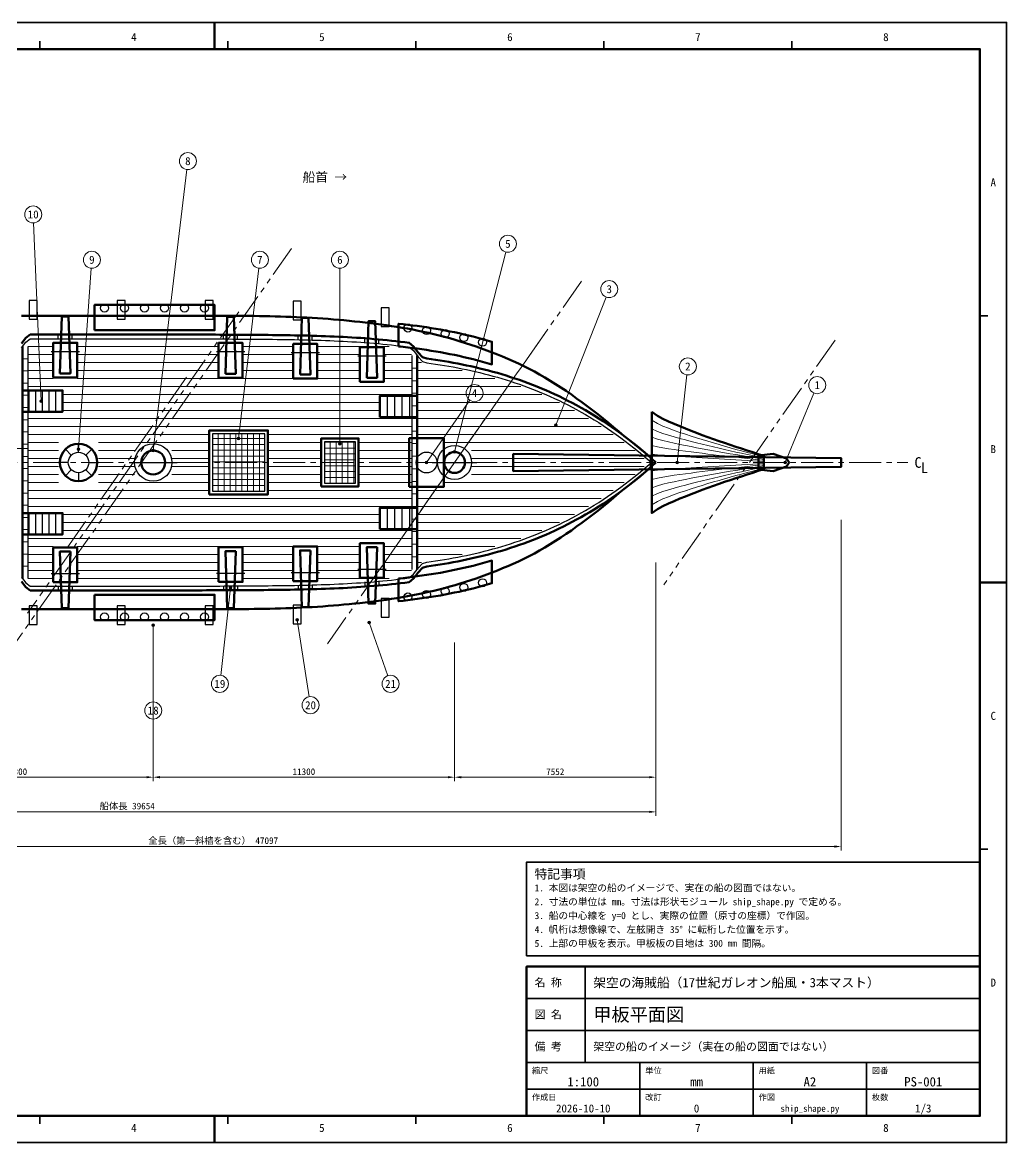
# Model space of a CAD drawing. Header units: millimetres. Extents: x -6900 to 52500, y -25500 to 16500.
# Drawn here: x 15595 to 52500, y -25500 to 16500 of the extents above; entities that cross this region are included whole.
import ezdxf
from ezdxf.enums import TextEntityAlignment as Align

# ---------------------------------------------------------------- set-up
doc = ezdxf.new("R2010")
doc.units = ezdxf.units.MM
doc.header["$LTSCALE"] = 100
doc.linetypes.add('CL', pattern=[18, 12, -2, 2, -2])
doc.linetypes.add('PHAN', pattern=[22, 12, -2, 2, -2, 2, -2])
for name, color, linetype, lineweight in [('中心線', 1, 'CL', 18), ('外形', 7, 'Continuous', 50), ('寸法', 5, 'Continuous', 18), ('引出線', 7, 'Continuous', 18), ('想像線', 6, 'PHAN', 18), ('文字', 7, 'Continuous', 25), ('枠', 7, 'Continuous', 70), ('甲板板', 8, 'Continuous', 13), ('細部', 7, 'Continuous', 25), ('表題', 7, 'Continuous', 35)]:
    doc.layers.add(name, color=color, linetype=linetype, lineweight=lineweight)
doc.styles.add('JP', font='msgothic.ttc')
doc.dimstyles.new('JIS', dxfattribs={"dimscale": 100, "dimtxt": 2.5, "dimasz": 2.5, "dimexe": 1.5, "dimexo": 1.5, "dimgap": 0.8, "dimtad": 1, "dimdec": 0, "dimtxsty": 'JP', "dimcen": 2.5, "dimclrd": 5, "dimclre": 5, "dimclrt": 5, "dimazin": 3, "dimtfac": 1, "dimtmove": 0, "dimatfit": 3, "dimlwd": 18, "dimlwe": 18})

msp = doc.modelspace()

# ---------------------------------------------------------------- hatches: boundary and pattern name
at = {"layer": '引出線'}
h = msp.add_hatch(color=7, dxfattribs=at)
h.dxf.hatch_style = 1
h.paths.add_polyline_path([(16350, 2300), (16343.3, 2325), (16325, 2343.3), (16300, 2350), (16275, 2343.3), (16256.7, 2325), (16250, 2300), (16256.7, 2275), (16275, 2256.7), (16300, 2250), (16325, 2256.7), (16343.3, 2275)])
h = msp.add_hatch(color=7, dxfattribs=at)
h.dxf.hatch_style = 1
h.paths.add_polyline_path([(35650, 1400), (35643.3, 1425), (35625, 1443.3), (35600, 1450), (35575, 1443.3), (35556.7, 1425), (35550, 1400), (35556.7, 1375), (35575, 1356.7), (35600, 1350), (35625, 1356.7), (35643.3, 1375)])
h = msp.add_hatch(color=7, dxfattribs=at)
h.dxf.hatch_style = 1
h.paths.add_polyline_path([(23750, 900), (23743.3, 925), (23725, 943.3), (23700, 950), (23675, 943.3), (23656.7, 925), (23650, 900), (23656.7, 875), (23675, 856.7), (23700, 850), (23725, 856.7), (23743.3, 875)])
h = msp.add_hatch(color=7, dxfattribs=at)
h.dxf.hatch_style = 1
h.paths.add_polyline_path([(17750, 500), (17743.3, 525), (17725, 543.3), (17700, 550), (17675, 543.3), (17656.7, 525), (17650, 500), (17656.7, 475), (17675, 456.7), (17700, 450), (17725, 456.7), (17743.3, 475)])
h = msp.add_hatch(color=7, dxfattribs=at)
h.dxf.hatch_style = 1
h.paths.add_polyline_path([(20550, 450), (20543.3, 475), (20525, 493.3), (20500, 500), (20475, 493.3), (20456.7, 475), (20450, 450), (20456.7, 425), (20475, 406.7), (20500, 400), (20525, 406.7), (20543.3, 425)])
h = msp.add_hatch(color=7, dxfattribs=at)
h.dxf.hatch_style = 1
h.paths.add_polyline_path([(27550, 700), (27543.3, 725), (27525, 743.3), (27500, 750), (27475, 743.3), (27456.7, 725), (27450, 700), (27456.7, 675), (27475, 656.7), (27500, 650), (27525, 656.7), (27543.3, 675)])
h = msp.add_hatch(color=7, dxfattribs=at)
h.dxf.hatch_style = 1
h.paths.add_polyline_path([(31850, 400), (31843.3, 425), (31825, 443.3), (31800, 450), (31775, 443.3), (31756.7, 425), (31750, 400), (31756.7, 375), (31775, 356.7), (31800, 350), (31825, 356.7), (31843.3, 375)])
h = msp.add_hatch(color=7, dxfattribs=at)
h.dxf.hatch_style = 1
h.paths.add_polyline_path([(30800, 0), (30793.3, 25), (30775, 43.3), (30750, 50), (30725, 43.3), (30706.7, 25), (30700, 0), (30706.7, -25), (30725, -43.3), (30750, -50), (30775, -43.3), (30793.3, -25)])
h = msp.add_hatch(color=7, dxfattribs=at)
h.dxf.hatch_style = 1
h.paths.add_polyline_path([(40198.3, 0), (40191.6, 25), (40173.3, 43.3), (40148.3, 50), (40123.3, 43.3), (40105, 25), (40098.3, 0), (40105, -25), (40123.3, -43.3), (40148.3, -50), (40173.3, -43.3), (40191.6, -25)])
h = msp.add_hatch(color=7, dxfattribs=at)
h.dxf.hatch_style = 1
h.paths.add_polyline_path([(44250, 0), (44243.3, 25), (44225, 43.3), (44200, 50), (44175, 43.3), (44156.7, 25), (44150, 0), (44156.7, -25), (44175, -43.3), (44200, -50), (44225, -43.3), (44243.3, -25)])
h = msp.add_hatch(color=7, dxfattribs=at)
h.dxf.hatch_style = 1
h.paths.add_polyline_path([(23450, -4700), (23443.3, -4675), (23425, -4656.7), (23400, -4650), (23375, -4656.7), (23356.7, -4675), (23350, -4700), (23356.7, -4725), (23375, -4743.3), (23400, -4750), (23425, -4743.3), (23443.3, -4725)])
h = msp.add_hatch(color=7, dxfattribs=at)
h.dxf.hatch_style = 1
h.paths.add_polyline_path([(25950, -5900), (25943.3, -5875), (25925, -5856.7), (25900, -5850), (25875, -5856.7), (25856.7, -5875), (25850, -5900), (25856.7, -5925), (25875, -5943.3), (25900, -5950), (25925, -5943.3), (25943.3, -5925)])
h = msp.add_hatch(color=7, dxfattribs=at)
h.dxf.hatch_style = 1
h.paths.add_polyline_path([(20550, -6100), (20543.3, -6075), (20525, -6056.7), (20500, -6050), (20475, -6056.7), (20456.7, -6075), (20450, -6100), (20456.7, -6125), (20475, -6143.3), (20500, -6150), (20525, -6143.3), (20543.3, -6125)])
h = msp.add_hatch(color=7, dxfattribs=at)
h.dxf.hatch_style = 1
h.paths.add_polyline_path([(28650, -6000), (28643.3, -5975), (28625, -5956.7), (28600, -5950), (28575, -5956.7), (28556.7, -5975), (28550, -6000), (28556.7, -6025), (28575, -6043.3), (28600, -6050), (28625, -6043.3), (28643.3, -6025)])

# ---------------------------------------------------------------- linework, layer by layer
at = {"layer": '中心線'}
msp.add_line((-3800, 0), (48800, 0), dxfattribs=at)
at = {"layer": '外形'}
for p, q in [((15600, 4349.9), (15600, -4349.9)), ((30400, 4007.6), (30400, -4007.6))]:
    msp.add_line(p, q, dxfattribs=at)
for points in [[(18300, 4960.3), (18525, 4960.3), (18750, 4960.3), (18975, 4960.3), (19200, 4960.3), (19425, 4960.3), (19650, 4960.3), (19875, 4960.3), (20100, 4960.3), (20325, 4960.3), (20550, 4960.3), (20775, 4960.3), (21000, 4960.3), (21225, 4960.3), (21450, 4960.3), (21675, 4960.3), (21900, 4960.3), (22125, 4960.3), (22350, 4960.3), (22575, 4960.3), (22800, 4960.3), (22800, 5910.3), (22575, 5910.3), (22350, 5910.3), (22125, 5910.3), (21900, 5910.3), (21675, 5910.3), (21450, 5910.3), (21225, 5910.3), (21000, 5910.3), (20775, 5910.3), (20550, 5910.3), (20325, 5910.3), (20100, 5910.3), (19875, 5910.3), (19650, 5910.3), (19425, 5910.3), (19200, 5910.3), (18975, 5910.3), (18750, 5910.3), (18525, 5910.3), (18300, 5910.3)], [(17004.5, 3339), (17072.5, 5468.3), (17327.5, 5468.3), (17395.5, 3339)], [(23204.5, 3329.9), (23272.5, 5458), (23527.5, 5458), (23595.5, 3329.9)], [(26004.5, 3297.9), (26072.5, 5423), (26327.5, 5423), (26395.5, 3297.9)], [(28504.5, 3176.1), (28572.5, 5293.4), (28827.5, 5293.4), (28895.5, 3176.1)], [(29700, 4350.2), (29875, 4331.5), (30050, 4311.5), (30225, 4290.2), (30400, 4267.6), (30575, 4243.5), (30750, 4218), (30925, 4190.9), (31100, 4162.3), (31275, 4132.1), (31450, 4100.2), (31625, 4066.5), (31800, 4031.1), (31975, 3993.8), (32150, 3954.5), (32325, 3913.3), (32500, 3870.1), (32675, 3824.8), (32850, 3777.3), (33025, 3727.6), (33200, 3675.7), (33200, 4525.7), (33025, 4577.6), (32850, 4627.3), (32675, 4674.8), (32500, 4720.1), (32325, 4763.3), (32150, 4804.5), (31975, 4843.8), (31800, 4881.1), (31625, 4916.5), (31450, 4950.2), (31275, 4982.1), (31100, 5012.3), (30925, 5040.9), (30750, 5068), (30575, 5093.5), (30400, 5117.6), (30225, 5140.2), (30050, 5161.5), (29875, 5181.5), (29700, 5200.2)], [(16750, 3189), (17650, 3189), (17650, 4489), (16750, 4489)], [(22950, 3179.9), (23850, 3179.9), (23850, 4479.9), (22950, 4479.9)], [(25750, 3147.9), (26650, 3147.9), (26650, 4447.9), (25750, 4447.9)], [(28250, 3026.1), (29150, 3026.1), (29150, 4326.1), (28250, 4326.1)], [(15600, 1900), (17100, 1900), (17100, 2700), (15600, 2700)], [(29000, 1700), (30400, 1700), (30400, 2500), (29000, 2500)], [(39194.3, 1900), (39404.6, 1749.8), (39614.9, 1638.5), (39825.2, 1538.3), (40035.5, 1444.7), (40245.8, 1355.7), (40456, 1270.2), (40666.3, 1187.6), (40876.6, 1107.3), (41086.9, 1028.9), (41297.2, 952.3), (41507.5, 877.2), (41717.7, 803.5), (41928, 731), (42138.3, 659.6), (42348.6, 589.2), (42558.9, 519.8), (42769.2, 451.2), (42979.4, 383.4), (43189.7, 316.3), (43400, 250), (43400, -250), (43189.7, -316.3), (42979.4, -383.4), (42769.2, -451.2), (42558.9, -519.8), (42348.6, -589.2), (42138.3, -659.6), (41928, -731), (41717.7, -803.5), (41507.5, -877.2), (41297.2, -952.3), (41086.9, -1028.9), (40876.6, -1107.3), (40666.3, -1187.6), (40456, -1270.2), (40245.8, -1355.7), (40035.5, -1444.7), (39825.2, -1538.3), (39614.9, -1638.5), (39404.6, -1749.8), (39194.3, -1900)], [(22600, -1200), (24800, -1200), (24800, 1200), (22600, 1200)], [(26800, -900), (28200, -900), (28200, 900), (26800, 900)], [(30100, -910), (31400, -910), (31400, 910), (30100, 910)], [(34000, 325), (46296.7, 165), (46296.7, -165), (34000, -325)], [(43200, 260), (43750, 330), (44250, 150), (44350, 0), (44250, -150), (43750, -330), (43200, -260)], [(15600, -2700), (17100, -2700), (17100, -1900), (15600, -1900)], [(29000, -2500), (30400, -2500), (30400, -1700), (29000, -1700)], [(16750, -4489), (17650, -4489), (17650, -3189), (16750, -3189)], [(17395.5, -3339), (17327.5, -5468.3), (17072.5, -5468.3), (17004.5, -3339)], [(22950, -4479.9), (23850, -4479.9), (23850, -3179.9), (22950, -3179.9)], [(23595.5, -3329.9), (23527.5, -5458), (23272.5, -5458), (23204.5, -3329.9)], [(25750, -4447.9), (26650, -4447.9), (26650, -3147.9), (25750, -3147.9)], [(26395.5, -3297.9), (26327.5, -5423), (26072.5, -5423), (26004.5, -3297.9)], [(28250, -4326.1), (29150, -4326.1), (29150, -3026.1), (28250, -3026.1)], [(28895.5, -3176.1), (28827.5, -5293.4), (28572.5, -5293.4), (28504.5, -3176.1)], [(29700, -4350.2), (29875, -4331.5), (30050, -4311.5), (30225, -4290.2), (30400, -4267.6), (30575, -4243.5), (30750, -4218), (30925, -4190.9), (31100, -4162.3), (31275, -4132.1), (31450, -4100.2), (31625, -4066.5), (31800, -4031.1), (31975, -3993.8), (32150, -3954.5), (32325, -3913.3), (32500, -3870.1), (32675, -3824.8), (32850, -3777.3), (33025, -3727.6), (33200, -3675.7), (33200, -4525.7), (33025, -4577.6), (32850, -4627.3), (32675, -4674.8), (32500, -4720.1), (32325, -4763.3), (32150, -4804.5), (31975, -4843.8), (31800, -4881.1), (31625, -4916.5), (31450, -4950.2), (31275, -4982.1), (31100, -5012.3), (30925, -5040.9), (30750, -5068), (30575, -5093.5), (30400, -5117.6), (30225, -5140.2), (30050, -5161.5), (29875, -5181.5), (29700, -5200.2)], [(18300, -4960.3), (18525, -4960.3), (18750, -4960.3), (18975, -4960.3), (19200, -4960.3), (19425, -4960.3), (19650, -4960.3), (19875, -4960.3), (20100, -4960.3), (20325, -4960.3), (20550, -4960.3), (20775, -4960.3), (21000, -4960.3), (21225, -4960.3), (21450, -4960.3), (21675, -4960.3), (21900, -4960.3), (22125, -4960.3), (22350, -4960.3), (22575, -4960.3), (22800, -4960.3), (22800, -5910.3), (22575, -5910.3), (22350, -5910.3), (22125, -5910.3), (21900, -5910.3), (21675, -5910.3), (21450, -5910.3), (21225, -5910.3), (21000, -5910.3), (20775, -5910.3), (20550, -5910.3), (20325, -5910.3), (20100, -5910.3), (19875, -5910.3), (19650, -5910.3), (19425, -5910.3), (19200, -5910.3), (18975, -5910.3), (18750, -5910.3), (18525, -5910.3), (18300, -5910.3)]]:
    msp.add_lwpolyline(points, close=True, dxfattribs=at)
for points in [[(15559.6, 5499.8), (15757.9, 5499.8), (15956.1, 5499.8), (16154.4, 5499.8), (16352.7, 5499.8), (16551, 5499.8), (16749.2, 5499.8), (16947.5, 5499.8), (17145.8, 5499.8), (17344, 5499.8), (17542.3, 5499.8), (17740.6, 5499.8), (17938.8, 5499.8), (18137.1, 5499.8), (18335.4, 5499.8), (18533.7, 5499.8), (18731.9, 5499.8), (18930.2, 5499.8), (19128.5, 5499.8), (19326.7, 5499.8), (19525, 5499.8), (19723.3, 5499.8), (19921.5, 5499.8), (20119.8, 5499.8), (20318.1, 5499.8), (20516.3, 5499.8), (20714.6, 5499.8), (20912.9, 5499.8), (21111.2, 5499.8), (21309.4, 5499.8), (21507.7, 5499.8), (21706, 5499.8), (21904.2, 5499.8), (22102.5, 5499.8), (22300.8, 5499.8), (22499, 5499.8), (22697.3, 5499.8), (22895.6, 5499.7), (23093.9, 5499.6), (23292.1, 5499.2), (23490.4, 5498.6), (23688.7, 5497.7), (23886.9, 5496.4), (24085.2, 5494.6), (24283.5, 5492.3), (24481.8, 5489.5), (24680, 5486), (24878.3, 5481.8), (25076.6, 5477.1), (25274.8, 5471.6), (25473.1, 5465.2), (25671.4, 5457.8), (25869.6, 5449.8), (26067.9, 5440.8), (26266.2, 5430.7), (26464.5, 5419.7), (26662.7, 5407.7), (26861, 5394.4), (27059.3, 5380.3), (27257.5, 5364.8), (27455.8, 5348.5), (27654.1, 5330.6), (27852.3, 5311.9), (28050.6, 5291.7), (28248.9, 5270.4), (28447.2, 5247.9), (28645.4, 5224.1), (28843.7, 5199.1), (29042, 5172.9), (29240.2, 5145.5), (29438.5, 5116.5), (29636.8, 5085.8), (29835, 5052.9), (30033.3, 5017.8), (30231.6, 4980.4), (30429.8, 4941.4), (30628.1, 4900), (30826.4, 4856.1), (31024.7, 4809.6), (31222.9, 4761), (31421.2, 4710), (31619.5, 4656), (31817.7, 4599.6), (32016, 4540.6), (32214.3, 4478.6), (32412.5, 4414.2), (32610.8, 4346.7), (32809.1, 4276.7), (33007.4, 4203.5), (33205.6, 4127.9), (33403.9, 4049.4), (33602.2, 3968.8), (33800.4, 3885.5), (33998.7, 3798.3), (34197, 3706.8), (34395.2, 3611.2), (34593.5, 3511.1), (34791.8, 3406.6), (34990.1, 3297.4), (35188.3, 3183.5), (35386.6, 3064.8), (35584.9, 2941), (35783.1, 2812.1), (35981.4, 2680.1), (36179.7, 2544.5), (36377.9, 2404.9), (36576.2, 2261.4), (36774.5, 2114.2), (36972.8, 1963.3), (37171, 1808.9), (37369.3, 1650.9), (37567.6, 1489.6), (37765.8, 1324.7), (37964.1, 1155.9), (38162.4, 989.3), (38360.7, 837), (38558.9, 679.6), (38757.2, 516.9), (38955.5, 348.9), (39153.7, 175.4), (39153.7, -175.4), (38955.5, -348.9), (38757.2, -516.9), (38558.9, -679.6), (38360.7, -837), (38162.4, -989.3), (37964.1, -1155.9), (37765.8, -1324.7), (37567.6, -1489.6), (37369.3, -1650.9), (37171, -1808.9), (36972.8, -1963.3), (36774.5, -2114.2), (36576.2, -2261.4), (36377.9, -2404.9), (36179.7, -2544.5), (35981.4, -2680.1), (35783.1, -2812.1), (35584.9, -2941), (35386.6, -3064.8), (35188.3, -3183.5), (34990.1, -3297.4), (34791.8, -3406.6), (34593.5, -3511.1), (34395.2, -3611.2), (34197, -3706.8), (33998.7, -3798.3), (33800.4, -3885.5), (33602.2, -3968.8), (33403.9, -4049.4), (33205.6, -4127.9), (33007.4, -4203.5), (32809.1, -4276.7), (32610.8, -4346.7), (32412.5, -4414.2), (32214.3, -4478.6), (32016, -4540.6), (31817.7, -4599.6), (31619.5, -4656), (31421.2, -4710), (31222.9, -4761), (31024.7, -4809.6), (30826.4, -4856.1), (30628.1, -4900), (30429.8, -4941.4), (30231.6, -4980.4), (30033.3, -5017.8), (29835, -5052.9), (29636.8, -5085.8), (29438.5, -5116.5), (29240.2, -5145.5), (29042, -5172.9), (28843.7, -5199.1), (28645.4, -5224.1), (28447.2, -5247.9), (28248.9, -5270.4), (28050.6, -5291.7), (27852.3, -5311.9), (27654.1, -5330.6), (27455.8, -5348.5), (27257.5, -5364.8), (27059.3, -5380.3), (26861, -5394.4), (26662.7, -5407.7), (26464.5, -5419.7), (26266.2, -5430.7), (26067.9, -5440.8), (25869.6, -5449.8), (25671.4, -5457.8), (25473.1, -5465.2), (25274.8, -5471.6), (25076.6, -5477.1), (24878.3, -5481.8), (24680, -5486), (24481.8, -5489.5), (24283.5, -5492.3), (24085.2, -5494.6), (23886.9, -5496.4), (23688.7, -5497.7), (23490.4, -5498.6), (23292.1, -5499.2), (23093.9, -5499.6), (22895.6, -5499.7), (22697.3, -5499.8), (22499, -5499.8), (22300.8, -5499.8), (22102.5, -5499.8), (21904.2, -5499.8), (21706, -5499.8), (21507.7, -5499.8), (21309.4, -5499.8), (21111.2, -5499.8), (20912.9, -5499.8), (20714.6, -5499.8), (20516.3, -5499.8), (20318.1, -5499.8), (20119.8, -5499.8), (19921.5, -5499.8), (19723.3, -5499.8), (19525, -5499.8), (19326.7, -5499.8), (19128.5, -5499.8), (18930.2, -5499.8), (18731.9, -5499.8), (18533.7, -5499.8), (18335.4, -5499.8), (18137.1, -5499.8), (17938.8, -5499.8), (17740.6, -5499.8), (17542.3, -5499.8), (17344, -5499.8), (17145.8, -5499.8), (16947.5, -5499.8), (16749.2, -5499.8), (16551, -5499.8), (16352.7, -5499.8), (16154.4, -5499.8), (15956.1, -5499.8), (15757.9, -5499.8), (15559.6, -5499.8)], [(15559.6, 4458.1), (15724.8, 4673.3), (15890, 4796.6), (16055.3, 4797.4), (16220.5, 4797.7), (16385.7, 4798), (16551, 4798.2), (16716.2, 4798.4), (16881.4, 4798.7), (17046.6, 4798.9), (17211.8, 4799), (17377.1, 4799.2), (17542.3, 4799.4), (17707.5, 4799.5), (17872.8, 4799.6), (18038, 4799.7), (18203.2, 4799.8), (18368.4, 4799.9), (18533.7, 4799.9), (18698.9, 4800), (18864.1, 4800), (19029.3, 4800), (19194.5, 4800), (19359.8, 4799.9), (19525, 4799.9), (19690.2, 4799.8), (19855.5, 4799.6), (20020.7, 4799.5), (20185.9, 4799.3), (20351.1, 4799), (20516.3, 4798.8), (20681.6, 4798.5), (20846.8, 4798.2), (21012, 4797.9), (21177.2, 4797.5), (21342.5, 4797.1), (21507.7, 4796.7), (21672.9, 4796.3), (21838.2, 4795.8), (22003.4, 4795.3), (22168.6, 4794.8), (22333.8, 4794.2), (22499, 4793.6), (22664.3, 4793), (22829.5, 4792.4), (22994.7, 4791.7), (23160, 4791), (23325.2, 4790.2), (23490.4, 4789.5), (23655.6, 4788.6), (23820.8, 4787.7), (23986.1, 4786.8), (24151.3, 4785.7), (24316.5, 4784.6), (24481.8, 4783.3), (24647, 4781.9), (24812.2, 4780.3), (24977.4, 4778.6), (25142.7, 4776.6), (25307.9, 4774.5), (25473.1, 4772.1), (25638.3, 4769.4), (25803.5, 4766.4), (25968.8, 4763.1), (26134, 4759.5), (26299.2, 4755.5), (26464.5, 4751.1), (26629.7, 4746.3), (26794.9, 4741), (26960.1, 4735.2), (27125.3, 4728.9), (27290.6, 4722), (27455.8, 4714.6), (27621, 4706.5), (27786.2, 4697.8), (27951.5, 4688.4), (28116.7, 4678.2), (28281.9, 4667.3), (28447.2, 4655.6), (28612.4, 4643.1), (28777.6, 4629.6), (28942.8, 4615.3), (29108, 4600), (29273.3, 4583.8), (29438.5, 4566.4), (29603.7, 4548.1), (29769, 4528.6), (29934.2, 4507.9), (30099.4, 4486.1), (30264.6, 4353.6), (30429.8, 4127.1), (30595.1, 3951.7), (30760.3, 3898), (30925.5, 3875), (31090.8, 3850.7), (31256, 3825.1), (31421.2, 3798.2), (31586.4, 3769.9), (31751.7, 3740.2), (31916.9, 3709.1), (32082.1, 3676.4), (32247.3, 3642.1), (32412.5, 3606.3), (32577.8, 3568.8), (32743, 3529.7), (32908.2, 3488.8), (33073.4, 3446.1), (33238.7, 3401.6), (33403.9, 3355.2), (33569.1, 3306.9), (33734.3, 3256.6), (33899.6, 3204.3), (34064.8, 3149.9), (34230, 3093.5), (34395.2, 3034.8), (34560.5, 2973.9), (34725.7, 2910.8), (34890.9, 2845.3), (35056.2, 2777.4), (35221.4, 2707.1), (35386.6, 2634.4), (35551.8, 2559.1), (35717.1, 2481.2), (35882.3, 2400.7), (36047.5, 2317.5), (36212.7, 2231.5), (36377.9, 2142.8), (36543.2, 2051.1), (36708.4, 1956.6), (36873.6, 1859.1), (37038.8, 1758.5), (37204.1, 1654.9), (37369.3, 1548.1), (37534.5, 1438.1), (37699.8, 1324.9), (37865, 1208.3), (38030.2, 1088.4), (38195.4, 965), (38360.7, 838.1), (38525.9, 707.7), (38691.1, 573.7), (38856.3, 435.9), (39021.6, 294.4), (39186.8, 149.2), (39352, 0)], [(15559.6, -4458.1), (15724.8, -4673.3), (15890, -4796.6), (16055.3, -4797.4), (16220.5, -4797.7), (16385.7, -4798), (16551, -4798.2), (16716.2, -4798.4), (16881.4, -4798.7), (17046.6, -4798.9), (17211.8, -4799), (17377.1, -4799.2), (17542.3, -4799.4), (17707.5, -4799.5), (17872.8, -4799.6), (18038, -4799.7), (18203.2, -4799.8), (18368.4, -4799.9), (18533.7, -4799.9), (18698.9, -4800), (18864.1, -4800), (19029.3, -4800), (19194.5, -4800), (19359.8, -4799.9), (19525, -4799.9), (19690.2, -4799.8), (19855.5, -4799.6), (20020.7, -4799.5), (20185.9, -4799.3), (20351.1, -4799), (20516.3, -4798.8), (20681.6, -4798.5), (20846.8, -4798.2), (21012, -4797.9), (21177.2, -4797.5), (21342.5, -4797.1), (21507.7, -4796.7), (21672.9, -4796.3), (21838.2, -4795.8), (22003.4, -4795.3), (22168.6, -4794.8), (22333.8, -4794.2), (22499, -4793.6), (22664.3, -4793), (22829.5, -4792.4), (22994.7, -4791.7), (23160, -4791), (23325.2, -4790.2), (23490.4, -4789.5), (23655.6, -4788.6), (23820.8, -4787.7), (23986.1, -4786.8), (24151.3, -4785.7), (24316.5, -4784.6), (24481.8, -4783.3), (24647, -4781.9), (24812.2, -4780.3), (24977.4, -4778.6), (25142.7, -4776.6), (25307.9, -4774.5), (25473.1, -4772.1), (25638.3, -4769.4), (25803.5, -4766.4), (25968.8, -4763.1), (26134, -4759.5), (26299.2, -4755.5), (26464.5, -4751.1), (26629.7, -4746.3), (26794.9, -4741), (26960.1, -4735.2), (27125.3, -4728.9), (27290.6, -4722), (27455.8, -4714.6), (27621, -4706.5), (27786.2, -4697.8), (27951.5, -4688.4), (28116.7, -4678.2), (28281.9, -4667.3), (28447.2, -4655.6), (28612.4, -4643.1), (28777.6, -4629.6), (28942.8, -4615.3), (29108, -4600), (29273.3, -4583.8), (29438.5, -4566.4), (29603.7, -4548.1), (29769, -4528.6), (29934.2, -4507.9), (30099.4, -4486.1), (30264.6, -4353.6), (30429.8, -4127.1), (30595.1, -3951.7), (30760.3, -3898), (30925.5, -3875), (31090.8, -3850.7), (31256, -3825.1), (31421.2, -3798.2), (31586.4, -3769.9), (31751.7, -3740.2), (31916.9, -3709.1), (32082.1, -3676.4), (32247.3, -3642.1), (32412.5, -3606.3), (32577.8, -3568.8), (32743, -3529.7), (32908.2, -3488.8), (33073.4, -3446.1), (33238.7, -3401.6), (33403.9, -3355.2), (33569.1, -3306.9), (33734.3, -3256.6), (33899.6, -3204.3), (34064.8, -3149.9), (34230, -3093.5), (34395.2, -3034.8), (34560.5, -2973.9), (34725.7, -2910.8), (34890.9, -2845.3), (35056.2, -2777.4), (35221.4, -2707.1), (35386.6, -2634.4), (35551.8, -2559.1), (35717.1, -2481.2), (35882.3, -2400.7), (36047.5, -2317.5), (36212.7, -2231.5), (36377.9, -2142.8), (36543.2, -2051.1), (36708.4, -1956.6), (36873.6, -1859.1), (37038.8, -1758.5), (37204.1, -1654.9), (37369.3, -1548.1), (37534.5, -1438.1), (37699.8, -1324.9), (37865, -1208.3), (38030.2, -1088.4), (38195.4, -965), (38360.7, -838.1), (38525.9, -707.7), (38691.1, -573.7), (38856.3, -435.9), (39021.6, -294.4), (39186.8, -149.2), (39352, 0)]]:
    msp.add_lwpolyline(points, dxfattribs=at)
for centre, radius in [((17700, 0), 700), ((20500, 0), 450), ((31800, 0), 390)]:
    msp.add_circle(centre, radius, dxfattribs=at)
at = {"layer": '引出線'}
for p, q in [((21761.9, 10982.3), (20500, 450)), ((16013.7, 8980.3), (16300, 2300)), ((33720.5, 7890), (31800, 400)), ((18177.5, 7280.8), (17700, 500)), ((24462.1, 7282.3), (23700, 900)), ((27500, 7280), (27500, 700)), ((37483.2, 6202.1), (35600, 1400)), ((40513, 3282), (40148.3, 0)), ((45277.6, 2604.3), (44200, 0)), ((32367.9, 2336.9), (30750, 0)), ((23035.3, -7982), (23400, -4700)), ((20500, -8980), (20500, -6100)), ((26350.6, -8783.8), (25900, -5900)), ((29294.9, -7997.8), (28600, -6000))]:
    msp.add_line(p, q, dxfattribs=at)
for centre, radius in [((21800, 11300), 320), ((16000, 9300), 320), ((33800, 8200), 320), ((18200, 7600), 320), ((24500, 7600), 320), ((27500, 7600), 320), ((37600, 6500), 320), ((40548.3, 3600), 320), ((45400, 2900), 320), ((32550, 2600), 320), ((16300, 2300), 50), ((35600, 1400), 50), ((23700, 900), 50), ((17700, 500), 50), ((20500, 450), 50), ((27500, 700), 50), ((31800, 400), 50), ((30750, 0), 50), ((40148.3, 0), 50), ((44200, 0), 50), ((23400, -4700), 50), ((25900, -5900), 50), ((20500, -6100), 50), ((28600, -6000), 50), ((23000, -8300), 320), ((29400, -8300), 320), ((26400, -9100), 320), ((20500, -9300), 320)]:
    msp.add_circle(centre, radius, dxfattribs=at)
at = {"layer": '想像線'}
for p, q in [((25688, 8027.7), (14445.9, -8027.7)), ((36560.7, 6799), (27039.3, -6799)), ((23706.9, 5652.1), (15791.5, -5652.1)), ((35184.1, 4833), (28415.9, -4833)), ((46065.7, 4587.3), (39641.6, -4587.3)), ((21748.7, 3194.7), (17274.8, -3194.7)), ((33750.2, 2785.1), (29849.8, -2785.1)), ((15800, 520), (1200, 520))]:
    msp.add_line(p, q, dxfattribs=at)
at = {"layer": '枠'}
for p, q in [((22800, 15500), (22800, 16500)), ((51500, -4500), (52500, -4500)), ((22800, -25500), (22800, -24500))]:
    msp.add_line(p, q, dxfattribs=at)
for points in [[(-4900, -24500), (51500, -24500), (51500, 15500), (-4900, 15500)], [(34500, -24500), (51500, -24500), (51500, -18900), (34500, -18900)]]:
    msp.add_lwpolyline(points, close=True, dxfattribs=at)
at = {"layer": '甲板板'}
for p, q in [((15810, 4350), (16750, 4350)), ((17650, 4350), (22950, 4350)), ((23850, 4350), (25750, 4350)), ((26650, 4350), (28250, 4350)), ((29150, 4350), (29351.2, 4350)), ((15600, 3892.1), (15800, 3892.1)), ((15810, 4050), (16750, 4050)), ((17650, 4050), (22950, 4050)), ((23850, 4050), (25750, 4050)), ((26650, 4050), (28250, 4050)), ((29150, 4050), (30190, 4050)), ((15600, 3434.2), (15800, 3434.2)), ((15810, 3750), (16750, 3750)), ((15810, 3450), (16750, 3450)), ((17650, 3750), (22950, 3750)), ((17650, 3450), (22950, 3450)), ((23850, 3750), (25750, 3750)), ((23850, 3450), (25750, 3450)), ((26650, 3750), (28250, 3750)), ((26650, 3450), (28250, 3450)), ((29150, 3750), (30190, 3750)), ((29150, 3450), (30190, 3450)), ((30400, 3536.1), (30200, 3536.1)), ((30410, 3750), (30559, 3750)), ((30410, 3450), (32086.6, 3450)), ((15600, 2976.3), (15800, 2976.3)), ((15810, 3150), (16750, 3150)), ((17650, 3150), (22950, 3150)), ((23850, 3150), (25750, 3150)), ((26650, 3150), (28250, 3150)), ((29150, 3150), (30190, 3150)), ((30400, 3064.6), (30200, 3064.6)), ((30410, 3150), (33316.2, 3150)), ((15810, 2850), (30190, 2850)), ((17100, 2550), (30190, 2550)), ((30400, 2593.1), (30200, 2593.1)), ((30410, 2850), (34284.9, 2850)), ((30410, 2550), (35067.3, 2550)), ((15600, 2518.4), (15800, 2518.4)), ((17100, 2250), (29000, 2250)), ((30400, 2121.7), (30200, 2121.7)), ((30410, 2250), (35737.9, 2250)), ((15600, 2060.5), (15800, 2060.5)), ((17100, 1950), (29000, 1950)), ((30410, 1950), (36296.8, 1950)), ((15600, 1602.6), (15800, 1602.6)), ((15810, 1650), (30190, 1650)), ((15810, 1350), (30190, 1350)), ((30400, 1650.2), (30200, 1650.2)), ((30410, 1650), (36818.4, 1650)), ((30410, 1350), (37302.8, 1350)), ((15600, 1144.7), (15800, 1144.7)), ((15810, 1050), (22600, 1050)), ((22720, 900), (24680, 900)), ((22940, -1080), (22940, 1080)), ((23160, -1080), (23160, 1080)), ((23380, -1080), (23380, 1080)), ((23600, -1080), (23600, 1080)), ((23820, -1080), (23820, 1080)), ((24040, -1080), (24040, 1080)), ((24260, -1080), (24260, 1080)), ((24480, -1080), (24480, 1080)), ((24800, 1050), (30190, 1050)), ((30400, 1178.7), (30200, 1178.7)), ((30410, 1050), (37749.9, 1050)), ((15600, 686.8), (15800, 686.8)), ((15810, 750), (16950, 750)), ((15810, 450), (16950, 450)), ((18450, 750), (22600, 750)), ((18450, 450), (19800, 450)), ((21200, 450), (22600, 450)), ((22720, 680), (24680, 680)), ((22720, 460), (24680, 460)), ((24800, 750), (26800, 750)), ((24800, 450), (26800, 450)), ((26920, 760), (28080, 760)), ((26920, 540), (28080, 540)), ((27140, -780), (27140, 780)), ((27360, -780), (27360, 780)), ((27580, -780), (27580, 780)), ((27800, -780), (27800, 780)), ((28020, -780), (28020, 780)), ((28200, 750), (30190, 750)), ((28200, 450), (30190, 450)), ((30400, 707.2), (30200, 707.2)), ((31400, 750), (38159.7, 750)), ((32440, 450), (38569.6, 450)), ((15600, 228.9), (15800, 228.9)), ((15810, 150), (16950, 150)), ((18450, 150), (19800, 150)), ((21200, 150), (22600, 150)), ((22720, 240), (24680, 240)), ((22720, 20), (24680, 20)), ((24800, 150), (26800, 150)), ((26920, 320), (28080, 320)), ((26920, 100), (28080, 100)), ((28200, 150), (30190, 150)), ((30400, 235.7), (30200, 235.7)), ((32440, 150), (38904.9, 150)), ((15600, -228.9), (15800, -228.9)), ((15810, -150), (16950, -150)), ((18450, -150), (19800, -150)), ((21200, -150), (22600, -150)), ((22720, -200), (24680, -200)), ((22720, -420), (24680, -420)), ((24800, -150), (26800, -150)), ((26920, -120), (28080, -120)), ((26920, -340), (28080, -340)), ((28200, -150), (30190, -150)), ((30400, -235.7), (30200, -235.7)), ((32440, -150), (38904.9, -150)), ((15600, -686.8), (15800, -686.8)), ((15810, -450), (16950, -450)), ((15810, -750), (16950, -750)), ((18450, -450), (19800, -450)), ((18450, -750), (22600, -750)), ((21200, -450), (22600, -450)), ((22720, -640), (24680, -640)), ((24800, -450), (26800, -450)), ((24800, -750), (26800, -750)), ((26920, -560), (28080, -560)), ((28200, -450), (30190, -450)), ((28200, -750), (30190, -750)), ((30400, -707.2), (30200, -707.2)), ((31400, -750), (38159.7, -750)), ((32440, -450), (38569.6, -450)), ((15600, -1144.7), (15800, -1144.7)), ((15810, -1050), (22600, -1050)), ((22720, -860), (24680, -860)), ((24800, -1050), (30190, -1050)), ((30400, -1178.7), (30200, -1178.7)), ((30410, -1050), (37749.9, -1050)), ((15600, -1602.6), (15800, -1602.6)), ((15810, -1350), (30190, -1350)), ((15810, -1650), (30190, -1650)), ((30400, -1650.2), (30200, -1650.2)), ((30410, -1350), (37302.8, -1350)), ((30410, -1650), (36818.4, -1650)), ((15600, -2060.5), (15800, -2060.5)), ((17100, -1950), (29000, -1950)), ((30410, -1950), (36296.8, -1950)), ((15600, -2518.4), (15800, -2518.4)), ((17100, -2250), (29000, -2250)), ((30400, -2121.7), (30200, -2121.7)), ((30410, -2250), (35737.9, -2250)), ((15810, -2850), (30190, -2850)), ((17100, -2550), (30190, -2550)), ((30400, -2593.1), (30200, -2593.1)), ((30410, -2550), (35067.3, -2550)), ((30410, -2850), (34284.9, -2850)), ((15600, -2976.3), (15800, -2976.3)), ((15810, -3150), (16750, -3150)), ((17650, -3150), (22950, -3150)), ((23850, -3150), (25750, -3150)), ((26650, -3150), (28250, -3150)), ((29150, -3150), (30190, -3150)), ((30400, -3064.6), (30200, -3064.6)), ((30410, -3150), (33316.2, -3150)), ((15600, -3434.2), (15800, -3434.2)), ((15810, -3450), (16750, -3450)), ((15810, -3750), (16750, -3750)), ((17650, -3450), (22950, -3450)), ((17650, -3750), (22950, -3750)), ((23850, -3450), (25750, -3450)), ((23850, -3750), (25750, -3750)), ((26650, -3450), (28250, -3450)), ((26650, -3750), (28250, -3750)), ((29150, -3450), (30190, -3450)), ((29150, -3750), (30190, -3750)), ((30400, -3536.1), (30200, -3536.1)), ((30410, -3450), (32086.6, -3450)), ((30410, -3750), (30559, -3750)), ((15600, -3892.1), (15800, -3892.1)), ((15810, -4050), (16750, -4050)), ((17650, -4050), (22950, -4050)), ((23850, -4050), (25750, -4050)), ((26650, -4050), (28250, -4050)), ((29150, -4050), (30190, -4050)), ((15810, -4350), (16750, -4350)), ((17650, -4350), (22950, -4350)), ((23850, -4350), (25750, -4350)), ((26650, -4350), (28250, -4350)), ((29150, -4350), (29351.2, -4350))]:
    msp.add_line(p, q, dxfattribs=at)
for points in [[(39194.3, 1583.3), (39404.6, 1458.2), (39614.9, 1365.4), (39825.2, 1281.9), (40035.5, 1203.9), (40245.8, 1129.8), (40456, 1058.5), (40666.3, 989.6), (40876.6, 922.7), (41086.9, 857.4), (41297.2, 793.6), (41507.5, 731), (41717.7, 669.6), (41928, 609.2), (42138.3, 549.7), (42348.6, 491), (42558.9, 433.1), (42769.2, 376), (42979.4, 319.5), (43189.7, 263.6), (43400, 208.3)], [(39194.3, 1266.7), (39404.6, 1166.5), (39614.9, 1092.3), (39825.2, 1025.5), (40035.5, 963.1), (40245.8, 903.8), (40456, 846.8), (40666.3, 791.7), (40876.6, 738.2), (41086.9, 686), (41297.2, 634.9), (41507.5, 584.8), (41717.7, 535.7), (41928, 487.3), (42138.3, 439.7), (42348.6, 392.8), (42558.9, 346.5), (42769.2, 300.8), (42979.4, 255.6), (43189.7, 210.9), (43400, 166.7)], [(39194.3, 950), (39404.6, 874.9), (39614.9, 819.2), (39825.2, 769.1), (40035.5, 722.3), (40245.8, 677.9), (40456, 635.1), (40666.3, 593.8), (40876.6, 553.6), (41086.9, 514.5), (41297.2, 476.2), (41507.5, 438.6), (41717.7, 401.8), (41928, 365.5), (42138.3, 329.8), (42348.6, 294.6), (42558.9, 259.9), (42769.2, 225.6), (42979.4, 191.7), (43189.7, 158.2), (43400, 125)], [(39194.3, 633.3), (39404.6, 583.3), (39614.9, 546.2), (39825.2, 512.8), (40035.5, 481.6), (40245.8, 451.9), (40456, 423.4), (40666.3, 395.9), (40876.6, 369.1), (41086.9, 343), (41297.2, 317.4), (41507.5, 292.4), (41717.7, 267.8), (41928, 243.7), (42138.3, 219.9), (42348.6, 196.4), (42558.9, 173.3), (42769.2, 150.4), (42979.4, 127.8), (43189.7, 105.4), (43400, 83.3)], [(39194.3, 316.7), (39404.6, 291.6), (39614.9, 273.1), (39825.2, 256.4), (40035.5, 240.8), (40245.8, 226), (40456, 211.7), (40666.3, 197.9), (40876.6, 184.5), (41086.9, 171.5), (41297.2, 158.7), (41507.5, 146.2), (41717.7, 133.9), (41928, 121.8), (42138.3, 109.9), (42348.6, 98.2), (42558.9, 86.6), (42769.2, 75.2), (42979.4, 63.9), (43189.7, 52.7), (43400, 41.7)], [(39194.3, -316.7), (39404.6, -291.6), (39614.9, -273.1), (39825.2, -256.4), (40035.5, -240.8), (40245.8, -226), (40456, -211.7), (40666.3, -197.9), (40876.6, -184.5), (41086.9, -171.5), (41297.2, -158.7), (41507.5, -146.2), (41717.7, -133.9), (41928, -121.8), (42138.3, -109.9), (42348.6, -98.2), (42558.9, -86.6), (42769.2, -75.2), (42979.4, -63.9), (43189.7, -52.7), (43400, -41.7)], [(39194.3, -633.3), (39404.6, -583.3), (39614.9, -546.2), (39825.2, -512.8), (40035.5, -481.6), (40245.8, -451.9), (40456, -423.4), (40666.3, -395.9), (40876.6, -369.1), (41086.9, -343), (41297.2, -317.4), (41507.5, -292.4), (41717.7, -267.8), (41928, -243.7), (42138.3, -219.9), (42348.6, -196.4), (42558.9, -173.3), (42769.2, -150.4), (42979.4, -127.8), (43189.7, -105.4), (43400, -83.3)], [(39194.3, -950), (39404.6, -874.9), (39614.9, -819.2), (39825.2, -769.1), (40035.5, -722.3), (40245.8, -677.9), (40456, -635.1), (40666.3, -593.8), (40876.6, -553.6), (41086.9, -514.5), (41297.2, -476.2), (41507.5, -438.6), (41717.7, -401.8), (41928, -365.5), (42138.3, -329.8), (42348.6, -294.6), (42558.9, -259.9), (42769.2, -225.6), (42979.4, -191.7), (43189.7, -158.2), (43400, -125)], [(39194.3, -1266.7), (39404.6, -1166.5), (39614.9, -1092.3), (39825.2, -1025.5), (40035.5, -963.1), (40245.8, -903.8), (40456, -846.8), (40666.3, -791.7), (40876.6, -738.2), (41086.9, -686), (41297.2, -634.9), (41507.5, -584.8), (41717.7, -535.7), (41928, -487.3), (42138.3, -439.7), (42348.6, -392.8), (42558.9, -346.5), (42769.2, -300.8), (42979.4, -255.6), (43189.7, -210.9), (43400, -166.7)], [(39194.3, -1583.3), (39404.6, -1458.2), (39614.9, -1365.4), (39825.2, -1281.9), (40035.5, -1203.9), (40245.8, -1129.8), (40456, -1058.5), (40666.3, -989.6), (40876.6, -922.7), (41086.9, -857.4), (41297.2, -793.6), (41507.5, -731), (41717.7, -669.6), (41928, -609.2), (42138.3, -549.7), (42348.6, -491), (42558.9, -433.1), (42769.2, -376), (42979.4, -319.5), (43189.7, -263.6), (43400, -208.3)]]:
    msp.add_lwpolyline(points, dxfattribs=at)
at = {"layer": '細部'}
for p, q in [((16940, 4639), (16940, 4799)), ((17460, 4639), (17460, 4799)), ((23140, 4629.9), (23140, 4789.9)), ((23660, 4629.9), (23660, 4789.9)), ((25940, 4597.9), (25940, 4757.9)), ((26460, 4597.9), (26460, 4757.9)), ((28440, 4476.1), (28440, 4636.1)), ((28960, 4476.1), (28960, 4636.1)), ((15800, 4349.9), (15800, -4349.9)), ((16670, 4164), (17730, 4164)), ((22870, 4154.9), (23930, 4154.9)), ((25670, 4122.9), (26730, 4122.9)), ((28170, 4001.1), (29230, 4001.1)), ((30200, 4007.6), (30200, -4007.6)), ((15850, 1900), (15850, 2700)), ((16100, 1900), (16100, 2700)), ((16350, 1900), (16350, 2700)), ((16600, 1900), (16600, 2700)), ((16850, 1900), (16850, 2700)), ((29280, 1700), (29280, 2500)), ((29560, 1700), (29560, 2500)), ((29840, 1700), (29840, 2500)), ((30120, 1700), (30120, 2500)), ((17427.8, 272.2), (17205, 495)), ((17700, 385), (17700, 700)), ((17972.2, 272.2), (18195, 495)), ((17315, 0), (17000, 0)), ((18085, 0), (18400, 0)), ((19600, 0), (21400, 0)), ((30960, 0), (32640, 0)), ((17427.8, -272.2), (17205, -495)), ((17700, -385), (17700, -700)), ((17972.2, -272.2), (18195, -495)), ((15850, -2700), (15850, -1900)), ((16100, -2700), (16100, -1900)), ((16350, -2700), (16350, -1900)), ((16600, -2700), (16600, -1900)), ((16850, -2700), (16850, -1900)), ((29280, -2500), (29280, -1700)), ((29560, -2500), (29560, -1700)), ((29840, -2500), (29840, -1700)), ((30120, -2500), (30120, -1700)), ((16670, -4164), (17730, -4164)), ((22870, -4154.9), (23930, -4154.9)), ((25670, -4122.9), (26730, -4122.9)), ((28170, -4001.1), (29230, -4001.1)), ((25940, -4597.9), (25940, -4757.9)), ((26460, -4597.9), (26460, -4757.9)), ((28440, -4476.1), (28440, -4636.1)), ((28960, -4476.1), (28960, -4636.1)), ((16940, -4639), (16940, -4799)), ((17460, -4639), (17460, -4799)), ((23140, -4629.9), (23140, -4789.9)), ((23660, -4629.9), (23660, -4789.9))]:
    msp.add_line(p, q, dxfattribs=at)
for points in [[(15850, 5375.3), (16150, 5375.3), (16150, 6075.3), (15850, 6075.3)], [(19150, 5375.3), (19450, 5375.3), (19450, 6075.3), (19150, 6075.3)], [(22450, 5375.3), (22750, 5375.3), (22750, 6075.3), (22450, 6075.3)], [(25750, 5349.9), (26050, 5349.9), (26050, 6049.9), (25750, 6049.9)], [(29050, 5101.2), (29350, 5101.2), (29350, 5801.2), (29050, 5801.2)], [(22720, -1080), (24680, -1080), (24680, 1080), (22720, 1080)], [(26920, -780), (28080, -780), (28080, 780), (26920, 780)], [(15850, -6075.3), (16150, -6075.3), (16150, -5375.3), (15850, -5375.3)], [(19150, -6075.3), (19450, -6075.3), (19450, -5375.3), (19150, -5375.3)], [(22450, -6075.3), (22750, -6075.3), (22750, -5375.3), (22450, -5375.3)], [(25750, -6049.9), (26050, -6049.9), (26050, -5349.9), (25750, -5349.9)], [(29050, -5801.2), (29350, -5801.2), (29350, -5101.2), (29050, -5101.2)]]:
    msp.add_lwpolyline(points, close=True, dxfattribs=at)
for points in [[(15559.6, 4298.1), (15724.8, 4513.3), (15890, 4636.6), (16055.3, 4637.4), (16220.5, 4637.7), (16385.7, 4638), (16551, 4638.2), (16716.2, 4638.4), (16881.4, 4638.7), (17046.6, 4638.9), (17211.8, 4639), (17377.1, 4639.2), (17542.3, 4639.4), (17707.5, 4639.5), (17872.8, 4639.6), (18038, 4639.7), (18203.2, 4639.8), (18368.4, 4639.9), (18533.7, 4639.9), (18698.9, 4640), (18864.1, 4640), (19029.3, 4640), (19194.5, 4640), (19359.8, 4639.9), (19525, 4639.9), (19690.2, 4639.8), (19855.5, 4639.6), (20020.7, 4639.5), (20185.9, 4639.3), (20351.1, 4639), (20516.3, 4638.8), (20681.6, 4638.5), (20846.8, 4638.2), (21012, 4637.9), (21177.2, 4637.5), (21342.5, 4637.1), (21507.7, 4636.7), (21672.9, 4636.3), (21838.2, 4635.8), (22003.4, 4635.3), (22168.6, 4634.8), (22333.8, 4634.2), (22499, 4633.6), (22664.3, 4633), (22829.5, 4632.4), (22994.7, 4631.7), (23160, 4631), (23325.2, 4630.2), (23490.4, 4629.5), (23655.6, 4628.6), (23820.8, 4627.7), (23986.1, 4626.8), (24151.3, 4625.7), (24316.5, 4624.6), (24481.8, 4623.3), (24647, 4621.9), (24812.2, 4620.3), (24977.4, 4618.6), (25142.7, 4616.6), (25307.9, 4614.5), (25473.1, 4612.1), (25638.3, 4609.4), (25803.5, 4606.4), (25968.8, 4603.1), (26134, 4599.5), (26299.2, 4595.5), (26464.5, 4591.1), (26629.7, 4586.3), (26794.9, 4581), (26960.1, 4575.2), (27125.3, 4568.9), (27290.6, 4562), (27455.8, 4554.6), (27621, 4546.5), (27786.2, 4537.8), (27951.5, 4528.4), (28116.7, 4518.2), (28281.9, 4507.3), (28447.2, 4495.6), (28612.4, 4483.1), (28777.6, 4469.6), (28942.8, 4455.3), (29108, 4440), (29273.3, 4423.8), (29438.5, 4406.4), (29603.7, 4388.1), (29769, 4368.6), (29934.2, 4347.9), (30099.4, 4326.1), (30264.6, 4193.6), (30429.8, 3967.1), (30595.1, 3791.7), (30760.3, 3738), (30925.5, 3715), (31090.8, 3690.7), (31256, 3665.1), (31421.2, 3638.2), (31586.4, 3609.9), (31751.7, 3580.2), (31916.9, 3549.1), (32082.1, 3516.4), (32247.3, 3482.1), (32412.5, 3446.3), (32577.8, 3408.8), (32743, 3369.7), (32908.2, 3328.8), (33073.4, 3286.1), (33238.7, 3241.6), (33403.9, 3195.2), (33569.1, 3146.9), (33734.3, 3096.6), (33899.6, 3044.3), (34064.8, 2989.9), (34230, 2933.5), (34395.2, 2874.8), (34560.5, 2813.9), (34725.7, 2750.8), (34890.9, 2685.3), (35056.2, 2617.4), (35221.4, 2547.1), (35386.6, 2474.4), (35551.8, 2399.1), (35717.1, 2321.2), (35882.3, 2240.7), (36047.5, 2157.5), (36212.7, 2071.5), (36377.9, 1982.8), (36543.2, 1891.1), (36708.4, 1796.6), (36873.6, 1699.1), (37038.8, 1598.5), (37204.1, 1494.9), (37369.3, 1388.1), (37534.5, 1278.1), (37699.8, 1164.9), (37865, 1048.3), (38030.2, 928.4), (38195.4, 805), (38360.7, 678.1), (38525.9, 547.7), (38691.1, 413.7), (38856.3, 275.9), (39021.6, 134.4), (39186.8, 0), (39352, 0)], [(15559.6, -4298.1), (15724.8, -4513.3), (15890, -4636.6), (16055.3, -4637.4), (16220.5, -4637.7), (16385.7, -4638), (16551, -4638.2), (16716.2, -4638.4), (16881.4, -4638.7), (17046.6, -4638.9), (17211.8, -4639), (17377.1, -4639.2), (17542.3, -4639.4), (17707.5, -4639.5), (17872.8, -4639.6), (18038, -4639.7), (18203.2, -4639.8), (18368.4, -4639.9), (18533.7, -4639.9), (18698.9, -4640), (18864.1, -4640), (19029.3, -4640), (19194.5, -4640), (19359.8, -4639.9), (19525, -4639.9), (19690.2, -4639.8), (19855.5, -4639.6), (20020.7, -4639.5), (20185.9, -4639.3), (20351.1, -4639), (20516.3, -4638.8), (20681.6, -4638.5), (20846.8, -4638.2), (21012, -4637.9), (21177.2, -4637.5), (21342.5, -4637.1), (21507.7, -4636.7), (21672.9, -4636.3), (21838.2, -4635.8), (22003.4, -4635.3), (22168.6, -4634.8), (22333.8, -4634.2), (22499, -4633.6), (22664.3, -4633), (22829.5, -4632.4), (22994.7, -4631.7), (23160, -4631), (23325.2, -4630.2), (23490.4, -4629.5), (23655.6, -4628.6), (23820.8, -4627.7), (23986.1, -4626.8), (24151.3, -4625.7), (24316.5, -4624.6), (24481.8, -4623.3), (24647, -4621.9), (24812.2, -4620.3), (24977.4, -4618.6), (25142.7, -4616.6), (25307.9, -4614.5), (25473.1, -4612.1), (25638.3, -4609.4), (25803.5, -4606.4), (25968.8, -4603.1), (26134, -4599.5), (26299.2, -4595.5), (26464.5, -4591.1), (26629.7, -4586.3), (26794.9, -4581), (26960.1, -4575.2), (27125.3, -4568.9), (27290.6, -4562), (27455.8, -4554.6), (27621, -4546.5), (27786.2, -4537.8), (27951.5, -4528.4), (28116.7, -4518.2), (28281.9, -4507.3), (28447.2, -4495.6), (28612.4, -4483.1), (28777.6, -4469.6), (28942.8, -4455.3), (29108, -4440), (29273.3, -4423.8), (29438.5, -4406.4), (29603.7, -4388.1), (29769, -4368.6), (29934.2, -4347.9), (30099.4, -4326.1), (30264.6, -4193.6), (30429.8, -3967.1), (30595.1, -3791.7), (30760.3, -3738), (30925.5, -3715), (31090.8, -3690.7), (31256, -3665.1), (31421.2, -3638.2), (31586.4, -3609.9), (31751.7, -3580.2), (31916.9, -3549.1), (32082.1, -3516.4), (32247.3, -3482.1), (32412.5, -3446.3), (32577.8, -3408.8), (32743, -3369.7), (32908.2, -3328.8), (33073.4, -3286.1), (33238.7, -3241.6), (33403.9, -3195.2), (33569.1, -3146.9), (33734.3, -3096.6), (33899.6, -3044.3), (34064.8, -2989.9), (34230, -2933.5), (34395.2, -2874.8), (34560.5, -2813.9), (34725.7, -2750.8), (34890.9, -2685.3), (35056.2, -2617.4), (35221.4, -2547.1), (35386.6, -2474.4), (35551.8, -2399.1), (35717.1, -2321.2), (35882.3, -2240.7), (36047.5, -2157.5), (36212.7, -2071.5), (36377.9, -1982.8), (36543.2, -1891.1), (36708.4, -1796.6), (36873.6, -1699.1), (37038.8, -1598.5), (37204.1, -1494.9), (37369.3, -1388.1), (37534.5, -1278.1), (37699.8, -1164.9), (37865, -1048.3), (38030.2, -928.4), (38195.4, -805), (38360.7, -678.1), (38525.9, -547.7), (38691.1, -413.7), (38856.3, -275.9), (39021.6, -134.4), (39186.8, 0), (39352, 0)]]:
    msp.add_lwpolyline(points, dxfattribs=at)
for centre, radius in [((18675, 5790.3), 150), ((19425, 5790.3), 150), ((20175, 5790.3), 150), ((20925, 5790.3), 150), ((21675, 5790.3), 150), ((22425, 5790.3), 150), ((30050, 5041.5), 150), ((30750, 4948), 150), ((31450, 4830.2), 150), ((32150, 4684.5), 150), ((32850, 4507.3), 150), ((20500, 0), 700), ((31800, 0), 640), ((17700, 0), 385), ((30750, 0), 390), ((32150, -4684.5), 150), ((32850, -4507.3), 150), ((30050, -5041.5), 150), ((30750, -4948), 150), ((31450, -4830.2), 150), ((18675, -5790.3), 150), ((19425, -5790.3), 150), ((20175, -5790.3), 150), ((20925, -5790.3), 150), ((21675, -5790.3), 150), ((22425, -5790.3), 150)]:
    msp.add_circle(centre, radius, dxfattribs=at)
at = {"layer": '表題'}
for p, q in [((16250, 15500), (16250, 15800)), ((23300, 15500), (23300, 15800)), ((30350, 15500), (30350, 15800)), ((37400, 15500), (37400, 15800)), ((44450, 15500), (44450, 15800)), ((51500, 5500), (51800, 5500)), ((51500, -4500), (51800, -4500)), ((51500, -14500), (51800, -14500)), ((36700, -22500), (36700, -18900)), ((34500, -20100), (51500, -20100)), ((34500, -21300), (51500, -21300)), ((34500, -22500), (51500, -22500)), ((38750, -24500), (38750, -22500)), ((43000, -24500), (43000, -22500)), ((47250, -24500), (47250, -22500)), ((34500, -23500), (51500, -23500)), ((16250, -24500), (16250, -24800)), ((23300, -24500), (23300, -24800)), ((30350, -24500), (30350, -24800)), ((37400, -24500), (37400, -24800)), ((44450, -24500), (44450, -24800))]:
    msp.add_line(p, q, dxfattribs=at)
for points in [[(-6900, -25500), (52500, -25500), (52500, 16500), (-6900, 16500)], [(34500, -18500), (51500, -18500), (51500, -14980), (34500, -14980)]]:
    msp.add_lwpolyline(points, close=True, dxfattribs=at)

# ---------------------------------------------------------------- texts
at = {"layer": '文字', "style": 'JP'}
for s, height, p in [('4', 300, (19775, 15950)), ('5', 300, (26825, 15950)), ('6', 300, (33875, 15950)), ('7', 300, (40925, 15950)), ('8', 300, (47975, 15950)), ('8', 300, (21800, 11300)), ('A', 300, (52000, 10500)), ('10', 300, (16000, 9300)), ('5', 300, (33800, 8200)), ('9', 300, (18200, 7600)), ('7', 300, (24500, 7600)), ('6', 300, (27500, 7600)), ('3', 300, (37600, 6500)), ('2', 300, (40548.3, 3600)), ('1', 300, (45400, 2900)), ('4', 300, (32550, 2600)), ('B', 300, (52000, 500)), ('C', 400, (49180, 0)), ('L', 400, (49420, -200)), ('19', 300, (23000, -8300)), ('21', 300, (29400, -8300)), ('18', 300, (20500, -9300)), ('20', 300, (26400, -9100)), ('C', 300, (52000, -9500)), ('D', 300, (52000, -19500)), ('1:100', 350, (36625, -23220)), ('A2', 350, (45125, -23220)), ('PS-001', 350, (49375, -23220)), ('mm', 350, (40875, -23220)), ('2026-10-10', 300, (36625, -24220)), ('0', 300, (40875, -24220)), ('ship_shape.py', 250, (45125, -24220)), ('1/3', 300, (49375, -24220)), ('4', 300, (19775, -24950)), ('5', 300, (26825, -24950)), ('6', 300, (33875, -24950)), ('7', 300, (40925, -24950)), ('8', 300, (47975, -24950))]:
    msp.add_text(s, height=height, dxfattribs=at).set_placement(p, align=Align.MIDDLE_CENTER)
for s, height, p in [('船首 →', 350, (26100, 10700)), ('特記事項', 350, (34800, -15430)), ('1. 本図は架空の船のイメージで、実在の船の図面ではない。', 260, (34800, -15950)), ('2. 寸法の単位は mm。寸法は形状モジュール ship_shape.py で定める。', 260, (34800, -16470)), ('3. 船の中心線を y=0 とし、実際の位置（原寸の座標）で作図。', 260, (34800, -16990)), ('4. 帆桁は想像線で、左舷開き 35° に転桁した位置を示す。', 260, (34800, -17510)), ('5. 上部の甲板を表示。甲板板の目地は 300 mm 間隔。', 260, (34800, -18030)), ('名 称', 300, (34800, -19500)), ('架空の海賊船（17世紀ガレオン船風・3本マスト）', 350, (37000, -19500)), ('図 名', 300, (34800, -20700)), ('甲板平面図', 500, (37000, -20700)), ('備 考', 300, (34800, -21900)), ('架空の船のイメージ（実在の船の図面ではない）', 300, (37000, -21900)), ('縮尺', 220, (34700, -22800)), ('単位', 220, (38950, -22800)), ('用紙', 220, (43200, -22800)), ('図番', 220, (47450, -22800)), ('作成日', 220, (34700, -23800)), ('改訂', 220, (38950, -23800)), ('作図', 220, (43200, -23800)), ('枚数', 220, (47450, -23800))]:
    msp.add_text(s, height=height, dxfattribs=at).set_placement(p, align=Align.MIDDLE_LEFT)

# ---------------------------------------------------------------- dimensions: what is measured, and where the dimension line sits
at = {"layer": '寸法'}
for base, p1, p2, text in [((-800, -14400), (-800, -2000), (46296.7, -2000), '全長（第一斜檣を含む） <>'), ((-302, -13100), (-302, -3600), (39352, -3600), '船体長 <>')]:
    msp.add_linear_dim(base=base, p1=p1, p2=p2, text=text, dimstyle='JIS', dxfattribs=at).render()
for base, p1, p2 in [((10200, -11800), (10200, -6600), (20500, -6600)), ((20500, -11800), (20500, -6600), (31800, -6600)), ((31800, -11800), (31800, -6600), (39352, -6600))]:
    msp.add_linear_dim(base=base, p1=p1, p2=p2, dimstyle='JIS', dxfattribs=at).render()

doc.saveas('drawing.dxf')
